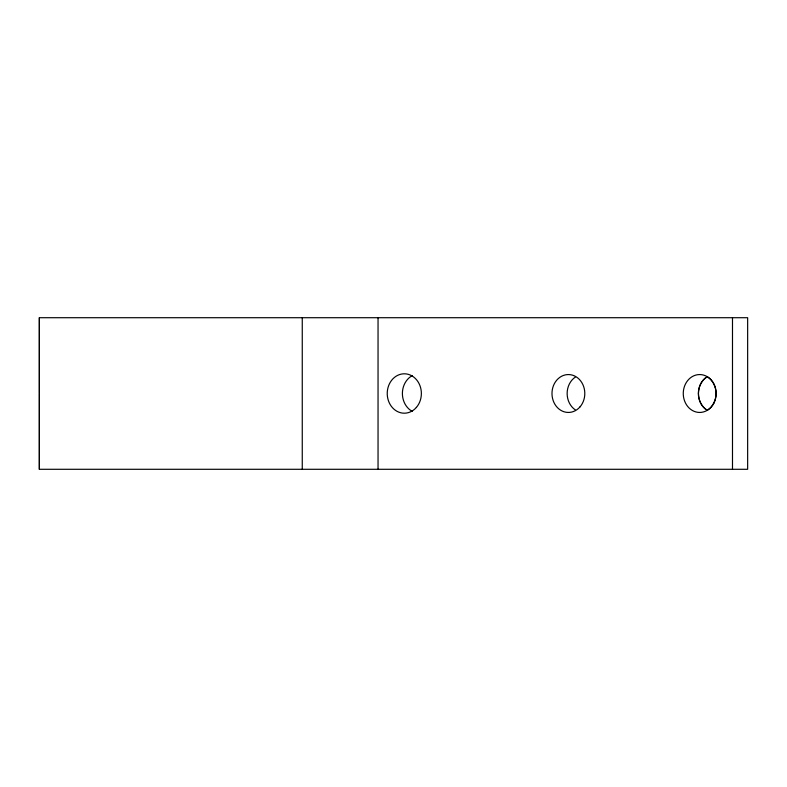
<?xml version="1.0" encoding="UTF-8"?>
<svg xmlns="http://www.w3.org/2000/svg" width="787" height="787" viewBox="0 0 787 787"><rect width="100%" height="100%" fill="white"/><g stroke="black" fill="none" stroke-linecap="round" stroke-linejoin="round"><path stroke-width="1.18" d="M39.35 393.215L39.35 317.712L747.65 317.712L747.65 469.288L39.35 469.288L39.35 393.785M732.49 317.712L732.49 469.288M378.045 317.712L378.045 469.288M302.257 317.712L302.257 469.288M39.35 317.712L39.35 469.288M412.299 411.385A19.705 17.068 90 0 1 402.393 393.5A19.705 17.068 90 0 1 412.299 375.615M575.346 409.909A18.947 16.409 -90 0 1 567.142 393.5A18.947 16.409 -90 0 1 575.346 377.091M707.877 377.091A18.947 16.409 90 0 1 716.081 393.5A18.947 16.409 90 0 1 707.877 409.909M416.372 407.43A19.705 17.068 -90 0 0 408.719 374.464A19.705 17.068 -90 0 0 387.814 398.596A19.705 17.068 -90 0 0 416.372 407.43M713.888 402.974A18.947 16.409 -90 0 0 699.673 374.553A18.947 16.409 -90 0 0 685.457 402.974A18.947 16.409 -90 0 0 713.888 402.974M579.999 406.899A18.947 16.409 -90 0 0 572.641 375.202A18.947 16.409 -90 0 0 552.543 398.409A18.947 16.409 -90 0 0 579.999 406.899M706.628 377.091A18.947 16.409 -90 0 0 706.628 409.909A18.947 16.409 90 0 1 698.423 393.5A18.947 16.409 90 0 1 706.628 377.091"/></g></svg>
